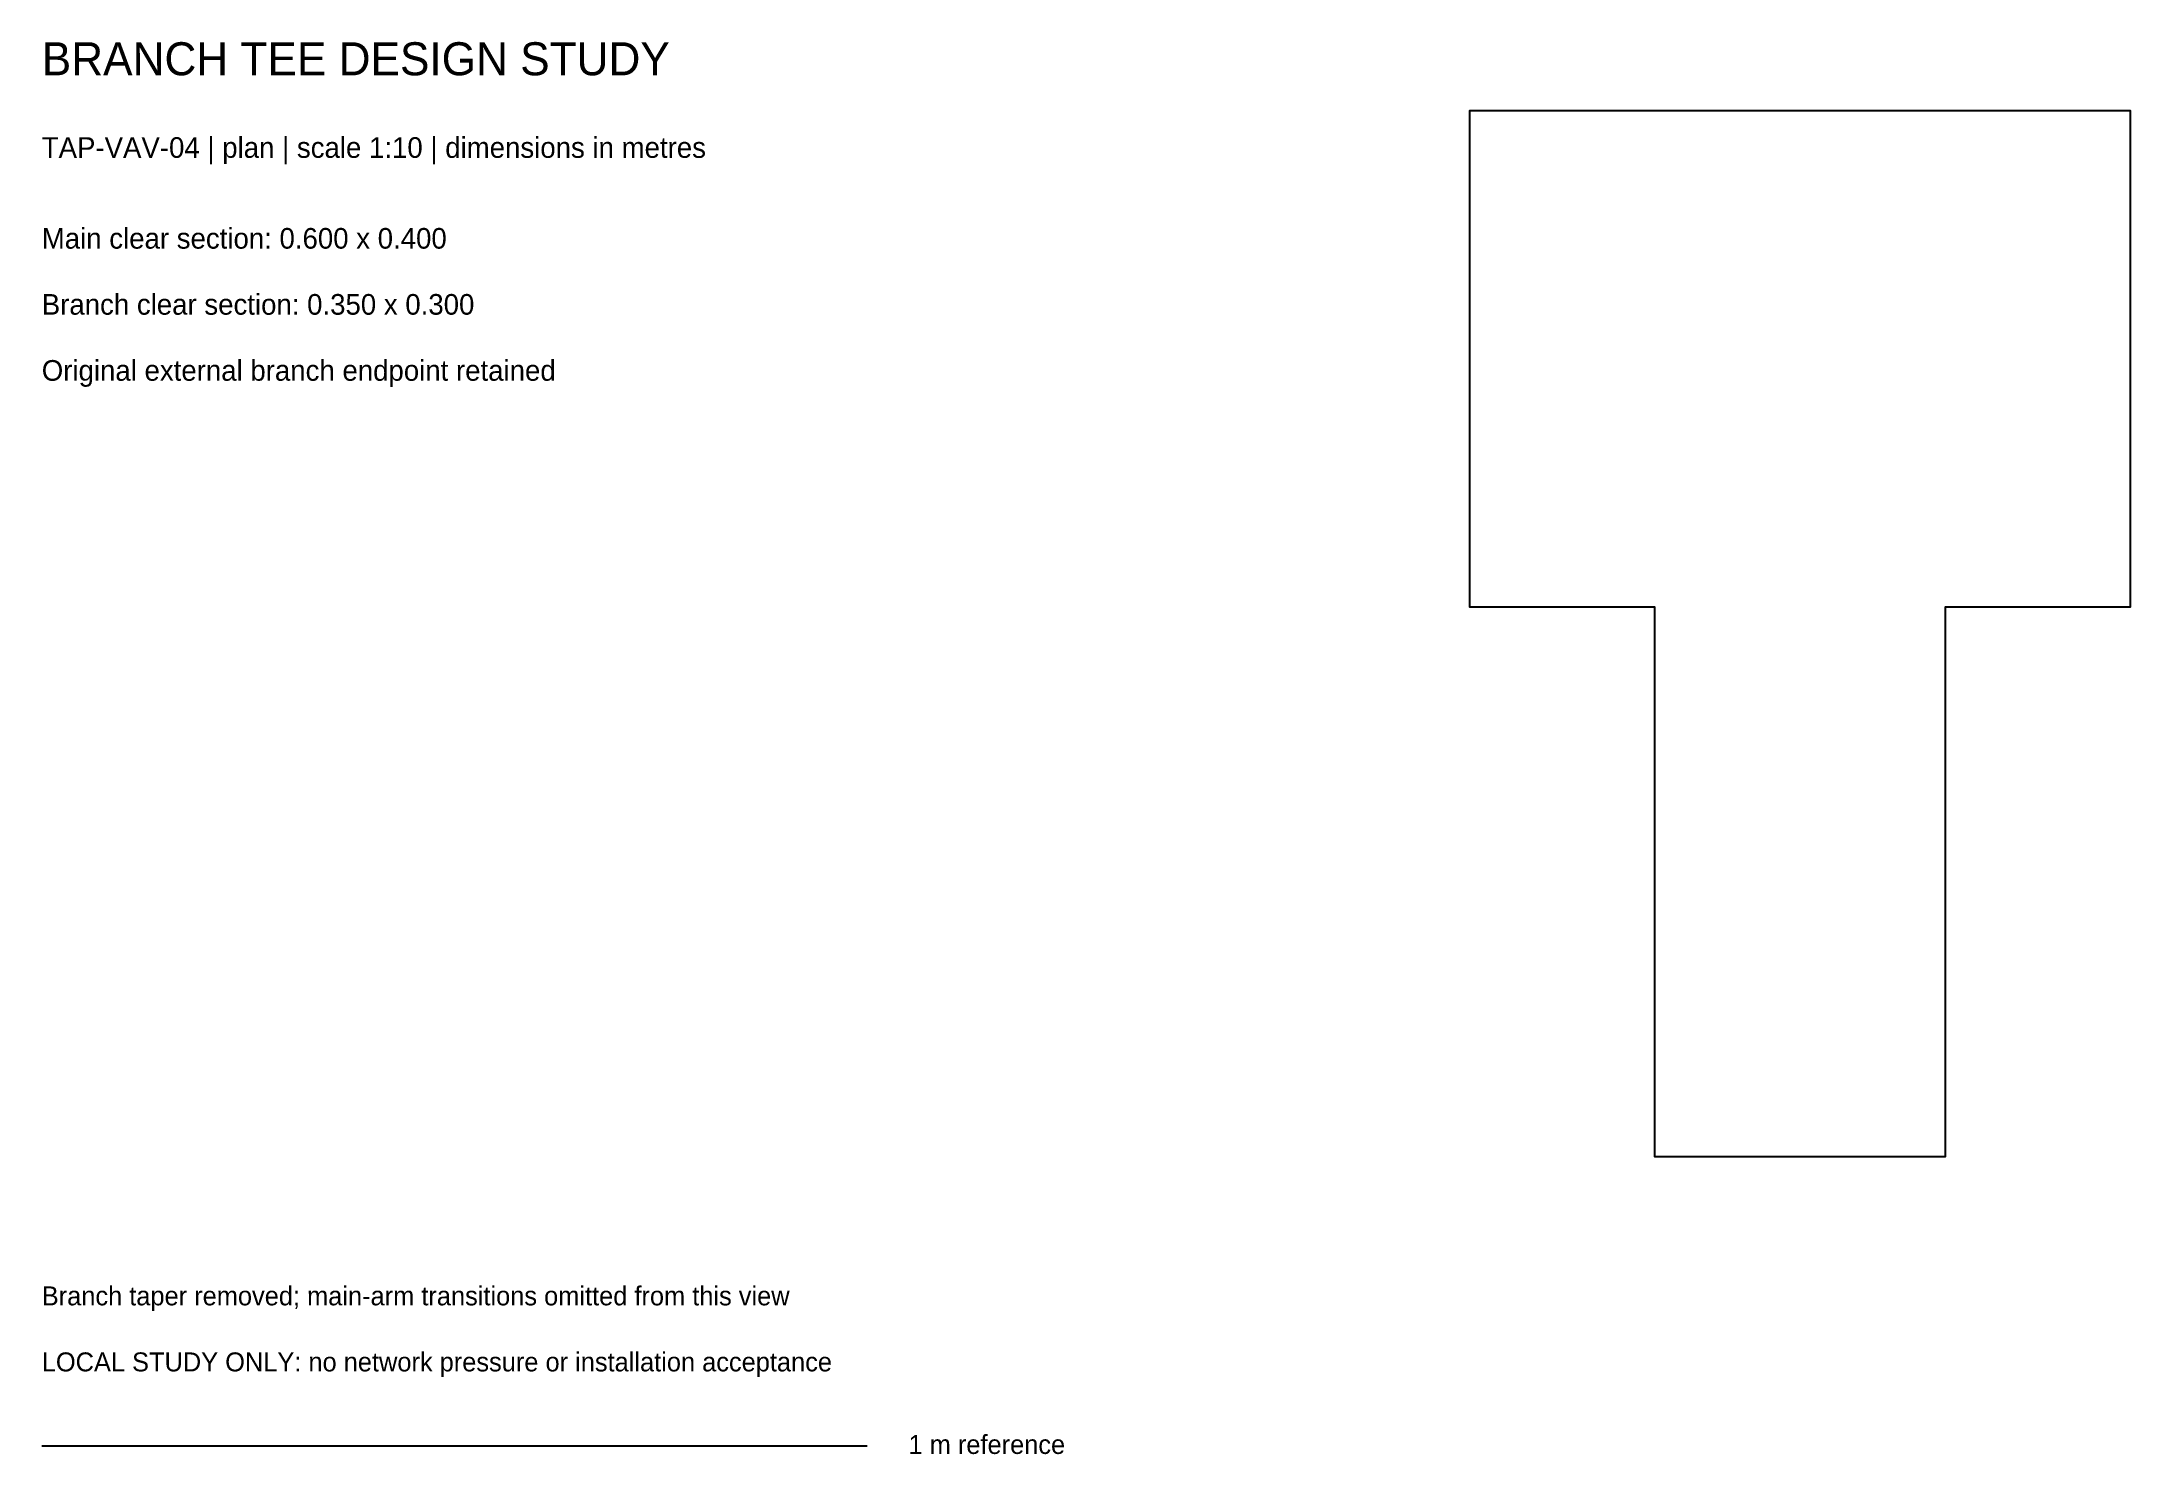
# Model space of a CAD drawing. Header units: metres. Extents: x 0.12 to 2.65, y 0.09 to 1.8.
import ezdxf

# ---------------------------------------------------------------- set-up
doc = ezdxf.new("R2010")
doc.units = ezdxf.units.M
doc.layers.add('BSA_OUTLINE', color=7, linetype='Continuous')
doc.layers.add('BSA_SECTION_REFERENCE', color=7, linetype='Continuous')

msp = doc.modelspace()

# ---------------------------------------------------------------- linework, layer by layer
at = {"layer": 'BSA_OUTLINE'}
msp.add_lwpolyline([(2.65, 1.1165), (2.65, 1.1157), (2.4258, 1.1157), (2.4258, 0.45), (2.425, 0.45), (2.075, 0.45), (2.0742, 0.45), (2.0742, 1.1157), (1.85, 1.1157), (1.85, 1.1165), (1.85, 1.7165), (1.85, 1.7173), (2.65, 1.7173), (2.65, 1.7165)], close=True, dxfattribs=at)
at = {"layer": 'BSA_SECTION_REFERENCE'}
msp.add_line((0.12, 0.1), (1.12, 0.1), dxfattribs=at)

# ---------------------------------------------------------------- texts
for s, height, p in [('BRANCH TEE DESIGN STUDY', 0.04, (0.12, 1.76)), ('TAP-VAV-04 | plan | scale 1:10 | dimensions in metres', 0.025, (0.12, 1.66)), ('Main clear section: 0.600 x 0.400', 0.025, (0.12, 1.55)), ('Branch clear section: 0.350 x 0.300', 0.025, (0.12, 1.47)), ('Original external branch endpoint retained', 0.025, (0.12, 1.39)), ('Branch taper removed; main-arm transitions omitted from this view', 0.023, (0.12, 0.27)), ('LOCAL STUDY ONLY: no network pressure or installation acceptance', 0.023, (0.12, 0.19)), ('1 m reference', 0.023, (1.17, 0.09))]:
    msp.add_text(s, height=height).set_placement(p)

doc.saveas('drawing.dxf')
